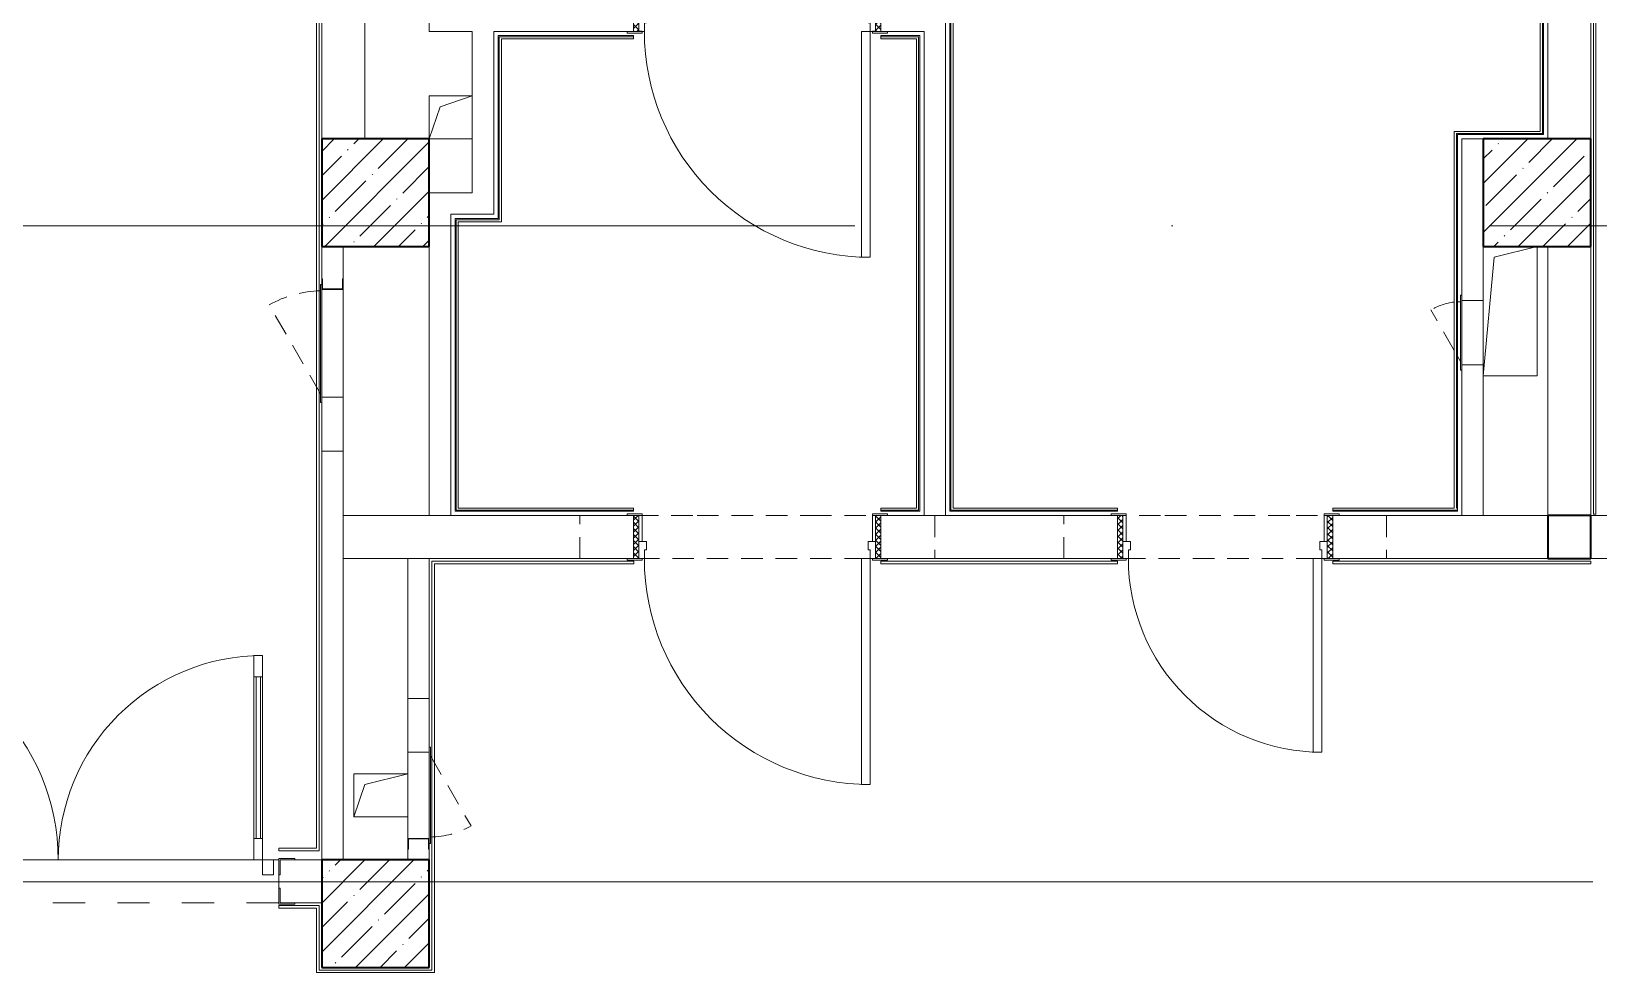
# Model space of a CAD drawing. Header units: millimetres. Extents: x 5993 to 95364, y 94667 to 143522.
# Drawn here: x 48022 to 48615, y 114827 to 115184 of the extents above; entities that cross this region are included whole.
import ezdxf

# ---------------------------------------------------------------- set-up
doc = ezdxf.new("R2010")
doc.units = ezdxf.units.MM
for name, pattern in [('200_ШТРИХ__ш1_п0_6_', [160, 100, -60]), ('200_ШТРИХ_ш1п0_6_', [160, 100, -60]), ('50_200_ШТРИХ_1Т_ш5_п1_п1_', [1400, 1000, -200, 0, -200]), ('Штрих короткий', [300, 150, -150])]:
    doc.linetypes.add(name, pattern=pattern)
for name, color, linetype, lineweight in [('0-2', 7, 'Continuous', 9), ('S-GRID-____-OTLN-1', 7, '50_200_ШТРИХ_1Т_ш5_п1_п1_', 9), ('Двери', 7, 'Continuous', 9), ('Каркас_Импост', 7, 'Continuous', 13), ('Каркас_Импост-1', 7, 'Continuous', 9), ('Несущие колонны', 7, 'Continuous', 9), ('Несущие колонны-1', 7, 'Continuous', 35), ('Обобщенные модели', 7, 'Continuous', 9), ('Общие ребра', 7, 'Continuous', 9), ('Окна', 7, 'Continuous', 9), ('Открывание в плане-1', 7, '200_ШТРИХ__ш1_п0_6_', 9), ('Открывание-1', 7, 'Continuous', 9), ('Панель-2', 7, 'Continuous', 13), ('Перекрытия', 7, 'Continuous', 9), ('Перемычка-1', 7, 'Штрих короткий', 9), ('Перемычка_Пунктирные линии-1', 7, '200_ШТРИХ_ш1п0_6_', 9), ('Стены', 7, 'Continuous', 9), ('Стены-1', 7, 'Continuous', 13), ('Элементы узлов', 7, 'Continuous', 9)]:
    doc.layers.add(name, color=color, linetype=linetype, lineweight=lineweight)

# ---------------------------------------------------------------- blocks, each defined once
blk = doc.blocks.new('BSC_Колонна _Прямоугольная - 500х500-V17-АИ2_01_План напольных покрытий и плинтусов 1го этажа _Часть 2_')
at = {"layer": 'Несущие колонны'}
h = blk.add_hatch(dxfattribs=at)
h.set_pattern_fill('FP_26', color=256, style=0, pattern_type=2)
h.set_pattern_definition([(45, (-80100, -14400), (-114.04925, 114.04925), []), (45, (-79985.95, -14400), (-114.04925, 114.04925), [201.613, -40.323, 3.353, -36.97])])
h.paths.add_polyline_path([(-250, -250), (250, -250), (250, 250), (-250, 250)], flags=0)
at = {"layer": 'Несущие колонны-1'}
for p, q in [((250, 250), (-250, 250)), ((-250, 250), (-250, -250)), ((250, -250), (250, 250)), ((-250, -250), (250, -250))]:
    blk.add_line(p, q, dxfattribs=at)
blk = doc.blocks.new('BSC_Колонна _Прямоугольная - 500х500-V18-АИ2_01_План напольных покрытий и плинтусов 1го этажа _Часть 2_')
at = {"layer": 'Несущие колонны'}
h = blk.add_hatch(dxfattribs=at)
h.set_pattern_fill('FP_27', color=256, style=0, pattern_type=2)
h.set_pattern_definition([(45, (-85500, -14400), (-114.04925, 114.04925), []), (45, (-85385.95, -14400), (-114.04925, 114.04925), [201.613, -40.323, 3.353, -36.97])])
h.paths.add_polyline_path([(-250, -250), (250, -250), (250, 250), (-250, 250)], flags=0)
at = {"layer": 'Несущие колонны-1'}
for p, q in [((250, 250), (-250, 250)), ((-250, 250), (-250, -250)), ((250, -250), (250, 250)), ((-250, -250), (250, -250))]:
    blk.add_line(p, q, dxfattribs=at)
blk = doc.blocks.new('Дверь_СКБ_1Ст_Внутренняя_ШЕР - СОШ_Д-11_Дв_1150x2100h_с_у МГН и персонала_ КЛГ-28013390-АИ2_01_План напольных покрытий и плинтусов 1го этажа _Часть 2_')
at = {"layer": 'Двери'}
h = blk.add_hatch(dxfattribs=at)
h.set_pattern_fill('FP_91', color=256, style=0, pattern_type=2)
h.set_pattern_definition([(135, (1726.41, 164.685), (-14.14214, -14.14214), []), (225, (1726.41, 164.685), (14.14214, -14.14214), [])])
h.paths.add_polyline_path([(562.5, 100), (562.5, -100), (587.5, -100), (587.5, 100)], flags=0)
at = {"layer": 'Каркас_Импост-1'}
h = blk.add_hatch(dxfattribs=at)
h.set_pattern_fill('FP_92', color=256, style=0, pattern_type=2)
h.set_pattern_definition([(45, (-396.384, 164.685), (-14.1421, 14.1421), []), (135, (-396.384, 164.685), (-14.1421, -14.1421), [])])
h.paths.add_polyline_path([(-537.5, 100), (-562.5, 100), (-562.5, -100), (-537.5, -100), (-537.5, -89.7)], flags=0)
at = {"layer": 'Каркас_Импост'}
for p, q in [((-522.5, 108), (-592.5, 108)), ((-592.5, 108), (-592.5, 100)), ((-592.5, 100), (-522.5, 100)), ((-537.5, 100), (-562.5, 100)), ((-562.5, 100), (-562.5, -100)), ((-512.5, 100), (-537.5, 100)), ((-537.5, 100), (-537.5, 20)), ((-537.5, -100), (-537.5, 100)), ((-522.5, 100), (-537.5, 100)), ((-537.5, 100), (-537.5, 99)), ((-537.5, 99), (-522.5, 99)), ((-522.5, 100), (-522.5, 108)), ((-522.5, 99), (-522.5, 100)), ((-512.5, 60), (-512.5, 100)), ((537.5, 100), (537.5, 60)), ((562.5, 100), (537.5, 100)), ((617.5, 108), (547.5, 108)), ((547.5, 108), (547.5, 100)), ((562.5, 100), (547.5, 100)), ((547.5, 100), (547.5, 99)), ((547.5, 100), (617.5, 100)), ((547.5, 99), (562.5, 99)), ((562.5, 20), (562.5, 100)), ((587.5, 100), (562.5, 100)), ((562.5, 100), (562.5, -100)), ((562.5, 99), (562.5, 100)), ((587.5, -100), (587.5, 100)), ((617.5, 100), (617.5, 108)), ((-537.5, 20), (-502.5, 20)), ((-522.5, 20), (-537.5, 20)), ((-537.5, 20), (-537.5, -100)), ((-522.5, -100), (-522.5, 20)), ((-502.5, 60), (-512.5, 60)), ((-502.5, 20), (-502.5, 60)), ((537.5, 60), (527.5, 60)), ((527.5, 60), (527.5, 20)), ((527.5, 20), (562.5, 20)), ((562.5, 20), (547.5, 20)), ((547.5, 20), (547.5, -100)), ((562.5, -100), (562.5, 20)), ((-522.5, -100), (-592.5, -100)), ((-592.5, -100), (-592.5, -108)), ((-592.5, -108), (-522.5, -108)), ((-562.5, -100), (-537.5, -100)), ((-537.5, -100), (-522.5, -100)), ((-522.5, -108), (-522.5, -100)), ((547.5, -100), (562.5, -100)), ((617.5, -100), (547.5, -100)), ((547.5, -100), (547.5, -108)), ((547.5, -108), (617.5, -108)), ((562.5, -100), (587.5, -100)), ((617.5, -108), (617.5, -100))]:
    blk.add_line(p, q, dxfattribs=at)
at = {"layer": 'Открывание-1'}
blk.add_arc((-512.5, 100), 1050, 360, 90, dxfattribs=at)
at = {"layer": 'Панель-2'}
for p, q in [((-512.5, 1150), (-512.5, 100)), ((-472.5, 1150), (-512.5, 1150)), ((-472.5, 100), (-472.5, 1150)), ((-512.5, 100), (-472.5, 100))]:
    blk.add_line(p, q, dxfattribs=at)
blk = doc.blocks.new('Дверь_СКБ_1Ст_Внутренняя_ШЕР - СОШ_Д-5_Дв_1000x2100h_ПУИ-27948342-АИ2_01_План напольных покрытий и плинтусов 1го этажа _Часть 2_')
at = {"layer": 'Двери'}
h = blk.add_hatch(dxfattribs=at)
h.set_pattern_fill('FP_107', color=256, style=0, pattern_type=2)
h.set_pattern_definition([(135, (1801.41, 164.685), (-14.14214, -14.14214), []), (225, (1801.41, 164.685), (14.14214, -14.14214), [])])
h.paths.add_polyline_path([(512.5, 100), (487.5, 100), (487.5, -100), (512.5, -100)], flags=0)
at = {"layer": 'Каркас_Импост-1'}
h = blk.add_hatch(dxfattribs=at)
h.set_pattern_fill('FP_108', color=256, style=0, pattern_type=2)
h.set_pattern_definition([(45, (-321.384, 164.685), (-14.1421, 14.1421), []), (135, (-321.384, 164.685), (-14.1421, -14.1421), [])])
h.paths.add_polyline_path([(-462.5, 100), (-487.5, 100), (-487.5, -100), (-462.5, -100)], flags=0)
at = {"layer": 'Каркас_Импост'}
for p, q in [((-447.5, 108), (-517.5, 108)), ((-517.5, 108), (-517.5, 100)), ((-517.5, 100), (-447.5, 100)), ((-462.5, 100), (-487.5, 100)), ((-487.5, 100), (-487.5, -100)), ((-437.5, 100), (-462.5, 100)), ((-462.5, 100), (-462.5, 20)), ((-462.5, -100), (-462.5, 100)), ((-447.5, 100), (-462.5, 100)), ((-462.5, 100), (-462.5, 99)), ((-462.5, 99), (-447.5, 99)), ((-447.5, 100), (-447.5, 108)), ((-447.5, 99), (-447.5, 100)), ((-437.5, 60), (-437.5, 100)), ((462.5, 100), (462.5, 60)), ((487.5, 100), (462.5, 100)), ((542.5, 108), (472.5, 108)), ((472.5, 108), (472.5, 100)), ((487.5, 100), (472.5, 100)), ((472.5, 100), (472.5, 99)), ((472.5, 100), (542.5, 100)), ((472.5, 99), (487.5, 99)), ((487.5, 20), (487.5, 100)), ((512.5, 100), (487.5, 100)), ((487.5, 100), (487.5, -100)), ((487.5, 99), (487.5, 100)), ((512.5, -100), (512.5, 100)), ((542.5, 100), (542.5, 108)), ((-462.5, 20), (-427.5, 20)), ((-447.5, 20), (-462.5, 20)), ((-462.5, 20), (-462.5, -100)), ((-447.5, -100), (-447.5, 20)), ((-427.5, 60), (-437.5, 60)), ((-427.5, 20), (-427.5, 60)), ((462.5, 60), (452.5, 60)), ((452.5, 60), (452.5, 20)), ((452.5, 20), (487.5, 20)), ((487.5, 20), (472.5, 20)), ((472.5, 20), (472.5, -100)), ((487.5, -100), (487.5, 20)), ((-447.5, -100), (-517.5, -100)), ((-517.5, -100), (-517.5, -108)), ((-517.5, -108), (-447.5, -108)), ((-487.5, -100), (-462.5, -100)), ((-462.5, -100), (-447.5, -100)), ((-447.5, -108), (-447.5, -100)), ((472.5, -100), (487.5, -100)), ((542.5, -100), (472.5, -100)), ((472.5, -100), (472.5, -108)), ((472.5, -108), (542.5, -108)), ((487.5, -100), (512.5, -100)), ((542.5, -108), (542.5, -100))]:
    blk.add_line(p, q, dxfattribs=at)
at = {"layer": 'Открывание-1'}
blk.add_arc((-437.5, 100), 900, 360, 90, dxfattribs=at)
at = {"layer": 'Панель-2'}
for p, q in [((-437.5, 1000), (-437.5, 100)), ((-397.5, 1000), (-437.5, 1000)), ((-397.5, 100), (-397.5, 1000)), ((-437.5, 100), (-397.5, 100))]:
    blk.add_line(p, q, dxfattribs=at)
blk = doc.blocks.new('BSC_Колонна _Прямоугольная - 500х500-V149-АИ2_01_План напольных покрытий и плинтусов 1го этажа _Часть 2_')
at = {"layer": 'Несущие колонны'}
h = blk.add_hatch(dxfattribs=at)
h.set_pattern_fill('FP_167', color=256, style=0, pattern_type=2)
h.set_pattern_definition([(45, (-80100, -11050), (-114.04925, 114.04925), []), (45, (-79985.95, -11050), (-114.04925, 114.04925), [201.613, -40.323, 3.353, -36.97])])
h.paths.add_polyline_path([(-250, -250), (250, -250), (250, 250), (-250, 250), (-250, -210.5)], flags=0)
at = {"layer": 'Несущие колонны-1'}
for p, q in [((250, 250), (-250, 250)), ((-250, 250), (-250, -250)), ((250, -250), (250, 250)), ((-250, -250), (250, -250))]:
    blk.add_line(p, q, dxfattribs=at)
blk = doc.blocks.new('Дверь_СКБ_1Ст_Внутренняя_ШЕР - СОШ_Д-11_Дв_1150x2100h_с_у МГН и персонала_ КЛГ-27872695-АИ2_01_План напольных покрытий и плинтусов 1го этажа _Часть 2_')
at = {"layer": 'Двери'}
h = blk.add_hatch(dxfattribs=at)
h.set_pattern_fill('FP_169', color=256, style=0, pattern_type=2)
h.set_pattern_definition([(135, (1726.41, 114.685), (-14.14214, -14.14214), []), (225, (1726.41, 114.685), (14.14214, -14.14214), [])])
h.paths.add_polyline_path([(562.5, 50), (562.5, -50), (587.5, -50), (587.5, 50)], flags=0)
at = {"layer": 'Каркас_Импост-1'}
h = blk.add_hatch(dxfattribs=at)
h.set_pattern_fill('FP_170', color=256, style=0, pattern_type=2)
h.set_pattern_definition([(45, (-396.384, 114.685), (-14.1421, 14.1421), []), (135, (-396.384, 114.685), (-14.1421, -14.1421), [])])
h.paths.add_polyline_path([(-537.5, 50), (-562.5, 50), (-562.5, -50), (-537.5, -50)], flags=0)
at = {"layer": 'Каркас_Импост'}
for p, q in [((-522.5, 58), (-592.5, 58)), ((-592.5, 58), (-592.5, 50)), ((-592.5, 50), (-522.5, 50)), ((-537.5, 50), (-562.5, 50)), ((-562.5, 50), (-562.5, -50)), ((-512.5, 50), (-537.5, 50)), ((-537.5, 50), (-537.5, -30)), ((-537.5, -50), (-537.5, 50)), ((-522.5, 50), (-537.5, 50)), ((-537.5, 50), (-537.5, 49)), ((-537.5, 49), (-522.5, 49)), ((-522.5, 50), (-522.5, 58)), ((-522.5, 49), (-522.5, 50)), ((-512.5, 10), (-512.5, 50)), ((-502.5, 10), (-512.5, 10)), ((-502.5, -30), (-502.5, 10)), ((537.5, 10), (527.5, 10)), ((527.5, 10), (527.5, -30)), ((537.5, 50), (537.5, 10)), ((562.5, 50), (537.5, 50)), ((617.5, 58), (547.5, 58)), ((547.5, 58), (547.5, 50)), ((562.5, 50), (547.5, 50)), ((547.5, 50), (547.5, 49)), ((547.5, 50), (617.5, 50)), ((547.5, 49), (562.5, 49)), ((562.5, -30), (562.5, 50)), ((587.5, 50), (562.5, 50)), ((562.5, 50), (562.5, -50)), ((562.5, 49), (562.5, 50)), ((587.5, -50), (587.5, 50)), ((617.5, 50), (617.5, 58)), ((-522.5, -50), (-592.5, -50)), ((-592.5, -50), (-592.5, -58)), ((-592.5, -58), (-522.5, -58)), ((-562.5, -50), (-537.5, -50)), ((-537.5, -30), (-502.5, -30)), ((-522.5, -30), (-537.5, -30)), ((-537.5, -30), (-537.5, -50)), ((-537.5, -50), (-522.5, -50)), ((-522.5, -50), (-522.5, -30)), ((-522.5, -58), (-522.5, -50)), ((527.5, -30), (562.5, -30)), ((562.5, -30), (547.5, -30)), ((547.5, -30), (547.5, -50)), ((547.5, -50), (562.5, -50)), ((617.5, -50), (547.5, -50)), ((547.5, -50), (547.5, -58)), ((547.5, -58), (617.5, -58)), ((562.5, -50), (562.5, -30)), ((562.5, -50), (587.5, -50)), ((617.5, -58), (617.5, -50))]:
    blk.add_line(p, q, dxfattribs=at)
at = {"layer": 'Открывание-1'}
blk.add_arc((-512.5, 50), 1050, 360, 90, dxfattribs=at)
at = {"layer": 'Панель-2'}
for p, q in [((-512.5, 1100), (-512.5, 50)), ((-472.5, 1100), (-512.5, 1100)), ((-472.5, 50), (-472.5, 1100)), ((-512.5, 50), (-472.5, 50))]:
    blk.add_line(p, q, dxfattribs=at)
blk = doc.blocks.new('Дверь_Витражная_СКБ_2Ст2 - ДВВ_ДАО_СОШ_Коридор_отсек-33467899-АИ2_01_План напольных покрытий и плинтусов 1го этажа _Часть 2_')
at = {"layer": 'Двери'}
for p, q in [((-975, -985), (-975, -35)), ((975, -1035), (975, -35))]:
    blk.add_line(p, q, dxfattribs=at)
for centre, radius, start, end in [((-975, -35), 950, 270, 0), ((975, -35), 1000, 180, 270)]:
    blk.add_arc(centre, radius, start, end, dxfattribs=at)
at = {"layer": 'Элементы узлов'}
for p, q in [((-1025, -35), (-1025, 35)), ((-1025, 35), (-975, 35)), ((-975, 35), (-1025, 35)), ((-1025, 35), (-1025, -35)), ((-975, 35), (-975, -35)), ((-975, -35), (-975, 35)), ((1025, 35), (975, 35)), ((975, 35), (975, -35)), ((1025, 35), (975, 35)), ((975, 35), (975, -35)), ((1025, -35), (1025, 35)), ((1025, -35), (1025, 35)), ((-975, -35), (-1025, -35)), ((-1025, -35), (-975, -35)), ((-935, -35), (-975, -35)), ((-975, -985), (-975, -35)), ((-935, -35), (-975, -35)), ((-975, -35), (-975, -985)), ((-935, -985), (-935, -35)), ((-935, -985), (-935, -35)), ((913, -35), (953, -35)), ((913, -1035), (913, -35)), ((913, -35), (913, -1035)), ((953, -35), (913, -35)), ((953, -1035), (953, -35)), ((953, -1035), (953, -35)), ((975, -35), (1025, -35)), ((975, -35), (1025, -35)), ((-975, -135), (-935, -135)), ((-965, -885), (-965, -135)), ((-945, -885), (-945, -135)), ((953, -135), (913, -135)), ((923, -935), (923, -135)), ((943, -935), (943, -135)), ((-975, -885), (-935, -885)), ((953, -935), (913, -935)), ((-975, -985), (-935, -985)), ((-975, -985), (-935, -985)), ((953, -1035), (913, -1035)), ((913, -1035), (953, -1035))]:
    blk.add_line(p, q, dxfattribs=at)
blk = doc.blocks.new('Проем_Дверь_Прямоугольный - 2100х2400h_дверные проемы-28062673-АИ2_01_План напольных покрытий и плинтусов 1го этажа _Часть 2_')
at = {"layer": 'Перемычка-1'}
for p, q in [((1050, 100), (-1050, 100)), ((1050, -100), (-1050, -100))]:
    blk.add_line(p, q, dxfattribs=at)
blk = doc.blocks.new('АР_Перемычка - АР_Перемычка-27948885-АИ2_01_План напольных покрытий и плинтусов 1го этажа _Часть 2_')
at = {"layer": 'Обобщенные модели'}
blk.add_line((-250, -100), (-243, -100), dxfattribs=at)
at = {"layer": 'Перемычка_Пунктирные линии-1'}
for p, q in [((-250, 100), (1250, 100)), ((-250, -100), (-250, 100)), ((1250, 100), (1250, -100)), ((-250, -100), (200, -100)), ((200, -100), (800, -100)), ((800, -100), (1250, -100))]:
    blk.add_line(p, q, dxfattribs=at)
blk = doc.blocks.new('Фахверк_СКБ_Уголок - 200_3600_1-27908329-АИ2_01_План напольных покрытий и плинтусов 1го этажа _Часть 2_')
at = {"layer": 'Обобщенные модели'}
for p, q in [((125, 156), (50, 156)), ((50, 156), (50, 150)), ((50, 150), (119, 150)), ((119, 150), (119, 81)), ((125, 81), (125, 156)), ((119, 81), (125, 81)), ((125, 19), (119, 19)), ((119, 19), (119, -50)), ((125, -56), (125, 19)), ((119, -50), (50, -50)), ((50, -50), (50, -56)), ((50, -56), (125, -56))]:
    blk.add_line(p, q, dxfattribs=at)
blk = doc.blocks.new('АР_Перемычка - АР_Перемычка-V174-АИ2_01_План напольных покрытий и плинтусов 1го этажа _Часть 2_')
at = {"layer": 'Обобщенные модели'}
blk.add_line((-250, -100), (-243, -100), dxfattribs=at)
at = {"layer": 'Перемычка_Пунктирные линии-1'}
for p, q in [((-250, 100), (1400, 100)), ((-250, -100), (-250, 100)), ((1400, 100), (1400, -100)), ((-250, -100), (275, -100)), ((275, -100), (875, -100)), ((875, -100), (1400, -100))]:
    blk.add_line(p, q, dxfattribs=at)
blk = doc.blocks.new('AR_Отверстие Ниша - Лючок-32403755-АИ2_01_План напольных покрытий и плинтусов 1го этажа _Часть 2_')
at = {"layer": 'Окна'}
for p, q in [((150, 50), (-150, 50)), ((-150, 50), (-150, -50)), ((150, -50), (150, 50)), ((-150, -50), (150, -50))]:
    blk.add_line(p, q, dxfattribs=at)
blk = doc.blocks.new('Л_Общий_Лючок - Лючок-V184-АИ2_01_План напольных покрытий и плинтусов 1го этажа _Часть 2_')
at = {"layer": 'Окна'}
for p, q in [((324, 6), (-24, 6)), ((-24, 6), (-24, 0)), ((-24, 0), (0, 0)), ((300, 0), (324, 0)), ((324, 6), (324, 0))]:
    blk.add_line(p, q, dxfattribs=at)
at = {"layer": 'Открывание в плане-1'}
for p, q in [((66.6, 35), (255.4, 144)), ((16.4, 6), (40.6, 20))]:
    blk.add_line(p, q, dxfattribs=at)
for start, end in [(6.99851, 30), (1.19974, 3.99915)]:
    blk.add_arc((6, 0), 288, start, end, dxfattribs=at)
blk = doc.blocks.new('AR_Отверстие Ниша - Лючок-32405015-АИ2_01_План напольных покрытий и плинтусов 1го этажа _Часть 2_')
at = {"layer": 'Окна'}
for p, q in [((-250, 50), (250, 50)), ((-250, -50), (-250, 50)), ((250, -50), (-250, -50))]:
    blk.add_line(p, q, dxfattribs=at)
blk = doc.blocks.new('Л_Общий_Лючок - Лючок-V185-АИ2_01_План напольных покрытий и плинтусов 1го этажа _Часть 2_')
at = {"layer": 'Окна'}
for p, q in [((-24, 0), (-24, -6)), ((524, 0), (500, 0)), ((524, 0), (524, -6)), ((-24, -6), (524, -6))]:
    blk.add_line(p, q, dxfattribs=at)
at = {"layer": 'Открывание в плане-1'}
blk.add_line((483.6, -6), (71.4, -244), dxfattribs=at)
blk.add_arc((494, 0), 488, 180.70805, 210, dxfattribs=at)
blk = doc.blocks.new('AR_Отверстие Ниша - Лючок-32401328-АИ2_01_План напольных покрытий и плинтусов 1го этажа _Часть 2_')
at = {"layer": 'Окна'}
for p, q in [((200, 50), (-200, 50)), ((200, -50), (200, 50)), ((-200, -50), (200, -50))]:
    blk.add_line(p, q, dxfattribs=at)
blk = doc.blocks.new('Л_Общий_Лючок - Лючок-V191-АИ2_01_План напольных покрытий и плинтусов 1го этажа _Часть 2_')
at = {"layer": 'Окна'}
for p, q in [((424, 6), (-24, 6)), ((-24, 6), (-24, 0)), ((-24, 0), (0, 0)), ((424, 6), (424, 0))]:
    blk.add_line(p, q, dxfattribs=at)
at = {"layer": 'Открывание в плане-1'}
blk.add_line((16.4, 6), (342, 194), dxfattribs=at)
blk.add_arc((6, 0), 388, 0.89053, 30, dxfattribs=at)
blk = doc.blocks.new('АР_Перемычка1 - АР_Перемычка 2-29735980-АИ2_01_План напольных покрытий и плинтусов 1го этажа _Часть 2_')
at = {"layer": 'Перемычка_Пунктирные линии-1'}
for p, q in [((400, 50), (650, 50)), ((650, 50), (650, -50)), ((400, -50), (650, -50))]:
    blk.add_line(p, q, dxfattribs=at)
blk = doc.blocks.new('АР_Перемычка1 - АР_Перемычка 2-29764331-АИ2_01_План напольных покрытий и плинтусов 1го этажа _Часть 2_')
at = {"layer": 'Перемычка_Пунктирные линии-1'}
for p, q in [((-250, 50), (0, 50)), ((-250, 50), (-250, -50)), ((-250, -50), (0, -50))]:
    blk.add_line(p, q, dxfattribs=at)
blk = doc.blocks.new('154_Фахверк_СКБ_Швеллер - Тип_100_4010_1-29744237-АИ2_01_План напольных покрытий и плинтусов 1го этажа _Часть 2_')
at = {"layer": 'Обобщенные модели'}
for p, q in [((125, 50), (175, 50)), ((125, -50), (125, 50)), ((128, 47), (128, -47)), ((175, 47), (128, 47)), ((175, 50), (175, 47)), ((175, -50), (125, -50)), ((128, -47), (175, -47)), ((175, -47), (175, -50))]:
    blk.add_line(p, q, dxfattribs=at)
blk = doc.blocks.new('154_Фахверк_СКБ_Швеллер - Тип_100_4010-27789772-АИ2_01_План напольных покрытий и плинтусов 1го этажа _Часть 2_')
at = {"layer": 'Обобщенные модели'}
for p, q in [((175, 50), (125, 50)), ((125, 50), (125, -50)), ((128, 47), (175, 47)), ((128, -47), (128, 47)), ((175, 47), (175, 50)), ((125, -50), (175, -50)), ((175, -47), (128, -47)), ((175, -50), (175, -47))]:
    blk.add_line(p, q, dxfattribs=at)
blk = doc.blocks.new('AR_Отверстие прямоугольное _в плите_ - AR_Отверстие прямоугольное _в плите_-30459234-АИ2_01_План напольных покрытий и плинтусов 1го этажа _Часть 2_')
at = {"layer": 'Обобщенные модели'}
for p, q in [((-75, 250), (125, 300)), ((125, -300), (125, 300)), ((-125, -300), (-75, 250)), ((-125, -300), (125, -300))]:
    blk.add_line(p, q, dxfattribs=at)
blk = doc.blocks.new('AR_Отверстие прямоугольное _в плите_ - AR_Отверстие прямоугольное _в плите_-V202-АИ2_01_План напольных покрытий и плинтусов 1го этажа _Часть 2_')
at = {"layer": 'Обобщенные модели'}
for p, q in [((125, 100), (-125, 100)), ((-125, 100), (-125, -100)), ((-75, 50), (125, 100)), ((-125, -100), (-75, 50)), ((-125, -100), (125, -100))]:
    blk.add_line(p, q, dxfattribs=at)
blk = doc.blocks.new('AR_Отверстие прямоугольное _в плите_ - AR_Отверстие прямоугольное _в плите_-V229-АИ2_01_План напольных покрытий и плинтусов 1го этажа _Часть 2_')
at = {"layer": 'Обобщенные модели'}
for p, q in [((100, 100), (-100, 100)), ((-100, 100), (-100, -100)), ((-50, 50), (100, 100)), ((-100, -100), (-50, 50)), ((-100, -100), (100, -100))]:
    blk.add_line(p, q, dxfattribs=at)
blk = doc.blocks.new('BSC_Колонна _Прямоугольная1 - 200х200 _металл_-35201515-АИ2_01_План напольных покрытий и плинтусов 1го этажа _Часть 2_')
at = {"layer": 'Несущие колонны-1'}
for p, q in [((100, 100), (-100, 100)), ((-100, 100), (-100, -100)), ((100, -100), (100, 100)), ((-100, -100), (100, -100))]:
    blk.add_line(p, q, dxfattribs=at)
blk = doc.blocks.new('Проем_Дверь_Прямоугольный - 4800х2800h_витражные проемы-35286907-АИ2_01_План напольных покрытий и плинтусов 1го этажа _Часть 2_')
at = {"layer": 'Перемычка-1'}
for p, q in [((2400, 100), (-2400, 100)), ((2400, -100), (-2400, -100))]:
    blk.add_line(p, q, dxfattribs=at)

msp = doc.modelspace()

# ---------------------------------------------------------------- linework, layer by layer
at = {"layer": 'S-GRID-____-OTLN-1', "color": 251, "lineweight": 15, "ltscale": 0.6, "true_color": 0x636466}
msp.add_line((49173.9, 115110.01), (47302.85, 115110.01), dxfattribs=at)
at = {"layer": 'S-GRID-____-OTLN-1', "color": 251, "ltscale": 0.6, "true_color": 0x636466}
msp.add_line((50293.31, 114861.8), (41443.97, 114861.8), dxfattribs=at)
at = {"layer": 'Общие ребра'}
for p, q in [((48370.18, 115002.41), (48370.18, 115376.02)), ((48594.02, 115376.02), (48594.02, 115144.85)), ((48199.25, 115181.48), (48250.12, 115181.48)), ((48199.25, 115180.67), (48199.25, 115181.48)), ((48199.25, 115112.7), (48199.25, 115180.67)), ((48343.73, 115181.48), (48357.16, 115181.48)), ((48357.16, 115181.48), (48357.97, 115181.48)), ((48357.97, 115181.48), (48357.97, 115002.41)), ((48561.46, 115144.45), (48561.46, 115144.85)), ((48593.21, 115144.85), (48561.46, 115144.85)), ((48561.46, 115144.45), (48561.46, 115003.22)), ((48594.02, 115144.85), (48593.21, 115144.85)), ((48199.25, 115112.7), (48199.25, 115112.29)), ((48182.97, 115003.22), (48182.97, 115112.29)), ((48182.97, 115112.29), (48183.79, 115112.29)), ((48183.79, 115112.29), (48199.25, 115112.29)), ((48182.97, 115002.41), (48182.97, 115003.22)), ((48250.12, 115002.41), (48182.97, 115002.41)), ((48357.16, 115002.41), (48343.73, 115002.41)), ((48357.97, 115002.41), (48357.16, 115002.41)), ((48371, 115002.41), (48370.18, 115002.41)), ((48433.26, 115002.41), (48371, 115002.41)), ((48561.87, 115002.41), (48514.66, 115002.41)), ((48561.46, 115003.22), (48561.87, 115003.22)), ((48563.5, 115000.38), (48571.64, 115000.38))]:
    msp.add_line(p, q, dxfattribs=at)
at = {"layer": 'Перекрытия'}
msp.add_line((48115.82, 114870.14), (47944.89, 114870.14), dxfattribs=at)
at = {"layer": 'Стены'}
for p, q in [((48130.15, 114874.54), (48130.15, 115448.05)), ((48131.12, 115448.05), (48131.12, 114873.56)), ((48613.31, 115000.86), (48613.31, 115449.03)), ((48614.21, 115449.92), (48614.21, 115000.86)), ((48613.31, 115000.86), (48614.21, 115000.86)), ((48173.78, 114828.47), (48173.78, 114983.12)), ((48173.78, 114983.12), (48250.21, 114983.12)), ((48174.75, 114982.14), (48174.75, 114827.49)), ((48250.21, 114982.14), (48174.75, 114982.14)), ((48250.21, 114983.12), (48250.21, 114982.14)), ((48343.71, 114983.12), (48433.24, 114983.12)), ((48343.71, 114983.12), (48343.71, 114982.14)), ((48433.24, 114982.14), (48343.71, 114982.14)), ((48433.24, 114983.12), (48433.24, 114982.14)), ((48514.66, 114983.12), (48612.33, 114983.12)), ((48514.66, 114983.12), (48514.66, 114982.14)), ((48612.33, 114982.14), (48514.66, 114982.14)), ((48612.33, 114983.12), (48612.33, 114982.14)), ((48115.82, 114874.54), (48130.15, 114874.54)), ((48115.82, 114873.56), (48115.82, 114874.54)), ((48131.12, 114873.56), (48115.82, 114873.56)), ((48115.82, 114852.89), (48131.12, 114852.89)), ((48115.82, 114852.89), (48115.82, 114851.91)), ((48130.15, 114851.91), (48115.82, 114851.91)), ((48130.15, 114827.49), (48130.15, 114851.91)), ((48131.12, 114852.89), (48131.12, 114828.47)), ((48131.12, 114828.47), (48173.78, 114828.47)), ((48174.75, 114827.49), (48130.15, 114827.49))]:
    msp.add_line(p, q, dxfattribs=at)
at = {"layer": 'Стены-1'}
for p, q in [((48132.1, 115407.35), (48132.1, 115142.82)), ((48148.38, 115142.82), (48148.38, 115407.35)), ((48596.06, 115407.35), (48596.06, 115142.82)), ((48612.33, 115142.82), (48612.33, 115407.35)), ((48368.15, 115000.38), (48368.15, 115378.86)), ((48369.78, 115376.02), (48369.78, 115002)), ((48371, 115003.22), (48371, 115376.02)), ((48593.21, 115376.02), (48593.21, 115145.67)), ((48594.43, 115144.45), (48594.43, 115376.02)), ((48172.8, 115191.65), (48172.8, 115183.51)), ((48172.8, 115183.51), (48189.08, 115183.51)), ((48189.08, 115183.51), (48189.08, 115122.47)), ((48197.22, 115183.51), (48247.68, 115183.51)), ((48197.22, 115122.47), (48197.22, 115183.51)), ((48250.12, 115181.89), (48198.85, 115181.89)), ((48198.85, 115181.89), (48198.85, 115181.48)), ((48198.85, 115181.48), (48198.85, 115180.67)), ((48198.85, 115180.67), (48198.85, 115112.7)), ((48200.07, 115180.67), (48250.12, 115180.67)), ((48200.07, 115112.7), (48200.07, 115180.67)), ((48250.12, 115180.67), (48250.12, 115181.89)), ((48357.16, 115181.89), (48343.73, 115181.89)), ((48343.73, 115181.89), (48343.73, 115180.67)), ((48343.73, 115180.67), (48357.16, 115180.67)), ((48346.17, 115183.51), (48360.01, 115183.51)), ((48357.97, 115181.89), (48357.16, 115181.89)), ((48357.16, 115180.67), (48357.16, 115003.22)), ((48358.38, 115181.89), (48357.97, 115181.89)), ((48358.38, 115002), (48358.38, 115181.89)), ((48360.01, 115183.51), (48360.01, 115000.38)), ((48593.21, 115145.67), (48560.65, 115145.67)), ((48560.65, 115145.67), (48560.65, 115144.85)), ((48560.65, 115144.85), (48560.65, 115144.45)), ((48560.65, 115144.45), (48560.65, 115003.22)), ((48561.87, 115003.22), (48561.87, 115144.45)), ((48561.87, 115144.45), (48593.21, 115144.45)), ((48563.5, 115142.82), (48563.5, 115083.72)), ((48571.64, 115142.82), (48563.5, 115142.82)), ((48593.21, 115144.45), (48594.02, 115144.45)), ((48594.02, 115144.45), (48594.43, 115144.45)), ((48189.08, 115122.47), (48172.8, 115122.47)), ((48197.22, 115114.33), (48197.22, 115122.47)), ((48180.94, 115000.38), (48180.94, 115114.33)), ((48180.94, 115114.33), (48197.22, 115114.33)), ((48182.57, 115112.7), (48182.57, 115003.22)), ((48182.97, 115112.7), (48182.57, 115112.7)), ((48183.79, 115112.7), (48182.97, 115112.7)), ((48198.85, 115112.7), (48183.79, 115112.7)), ((48200.07, 115112.29), (48200.07, 115112.7)), ((48183.79, 115003.22), (48183.79, 115111.48)), ((48183.79, 115111.48), (48200.07, 115111.48)), ((48200.07, 115111.48), (48200.07, 115112.29)), ((48132.1, 115102.12), (48132.1, 115089.91)), ((48140.24, 115089.91), (48140.24, 115102.12)), ((48172.8, 115102.12), (48172.8, 115000.38)), ((48571.64, 115081.77), (48571.64, 115102.12)), ((48596.06, 115102.12), (48596.06, 115000.38)), ((48612.33, 115000.38), (48612.33, 115102.12)), ((48563.5, 115055.4), (48563.5, 115000.38)), ((48571.64, 115000.38), (48571.64, 115057.35)), ((48132.1, 115043.19), (48132.1, 114870.14)), ((48140.24, 114870.14), (48140.24, 115045.14)), ((48247.68, 115000.38), (48140.24, 115000.38)), ((48140.24, 115000.38), (48140.24, 114984.1)), ((48172.8, 115000.38), (48180.94, 115000.38)), ((48182.57, 115003.22), (48182.57, 115002.41)), ((48182.57, 115002.41), (48182.57, 115002)), ((48182.57, 115002), (48250.12, 115002)), ((48250.12, 115003.22), (48183.79, 115003.22)), ((48250.12, 115002), (48250.12, 115003.22)), ((48357.16, 115003.22), (48343.73, 115003.22)), ((48343.73, 115003.22), (48343.73, 115002)), ((48343.73, 115002), (48357.16, 115002)), ((48430.82, 115000.38), (48346.17, 115000.38)), ((48357.16, 115002), (48357.97, 115002)), ((48357.97, 115002), (48358.38, 115002)), ((48360.01, 115000.38), (48368.15, 115000.38)), ((48369.78, 115002), (48370.18, 115002)), ((48370.18, 115002), (48371, 115002)), ((48433.26, 115003.22), (48371, 115003.22)), ((48371, 115002), (48433.26, 115002)), ((48433.26, 115002), (48433.26, 115003.22)), ((48560.65, 115003.22), (48514.66, 115003.22)), ((48514.66, 115003.22), (48514.66, 115002)), ((48514.66, 115002), (48561.87, 115002)), ((48563.5, 115000.38), (48517.1, 115000.38)), ((48561.87, 115002), (48561.87, 115003.22)), ((48596.06, 115000.38), (48571.64, 115000.38)), ((48140.24, 114984.1), (48247.68, 114984.1)), ((48172.8, 114984.1), (48164.66, 114984.1)), ((48164.66, 114984.1), (48164.66, 114910.84)), ((48172.8, 114912.79), (48172.8, 114984.1)), ((48346.17, 114984.1), (48430.82, 114984.1)), ((48517.1, 114984.1), (48596.06, 114984.1)), ((48132.1, 114870.14), (48121.93, 114870.14)), ((48164.66, 114874.21), (48164.66, 114870.14)), ((48172.8, 114870.14), (48172.8, 114874.21)), ((48115.82, 114864.53), (48115.82, 114859.48)), ((48121.93, 114853.86), (48132.1, 114853.86))]:
    msp.add_line(p, q, dxfattribs=at)

# ---------------------------------------------------------------- block references
at = {"layer": '0-2', "xscale": 0.08139549610658335, "yscale": 0.08139549610658335, "zscale": 0.08139549610658335}
for name, p, rotation in [('Дверь_СКБ_1Ст_Внутренняя_ШЕР - СОШ_Д-11_Дв_1150x2100h_с_у МГН и персонала_ КЛГ-27872695-АИ2_01_План напольных покрытий и плинтусов 1го этажа _Часть 2_', (48297.94, 115187.58), 180), ('154_Фахверк_СКБ_Швеллер - Тип_100_4010-27789772-АИ2_01_План напольных покрытий и плинтусов 1го этажа _Часть 2_', (48136.17, 115075.67), 89.99999999999984), ('Л_Общий_Лючок - Лючок-V185-АИ2_01_План напольных покрытий и плинтусов 1го этажа _Часть 2_', (48132.1, 115085.84), 269.9999999999998), ('AR_Отверстие Ниша - Лючок-32405015-АИ2_01_План напольных покрытий и плинтусов 1го этажа _Часть 2_', (48136.17, 115065.49), 89.99999999999984), ('Л_Общий_Лючок - Лючок-V184-АИ2_01_План напольных покрытий и плинтусов 1го этажа _Часть 2_', (48563.5, 115057.35), 90), ('AR_Отверстие Ниша - Лючок-32403755-АИ2_01_План напольных покрытий и плинтусов 1го этажа _Часть 2_', (48567.57, 115069.56), 270), ('АР_Перемычка1 - АР_Перемычка 2-29764331-АИ2_01_План напольных покрытий и плинтусов 1го этажа _Часть 2_', (48136.17, 115045.14), 89.99999999999984), ('АР_Перемычка - АР_Перемычка-V174-АИ2_01_План напольных покрытий и плинтусов 1го этажа _Часть 2_', (48343.73, 114992.24), 180), ('Дверь_СКБ_1Ст_Внутренняя_ШЕР - СОШ_Д-11_Дв_1150x2100h_с_у МГН и персонала_ КЛГ-28013390-АИ2_01_План напольных покрытий и плинтусов 1го этажа _Часть 2_', (48297.94, 114992.24), 180), ('АР_Перемычка - АР_Перемычка-27948885-АИ2_01_План напольных покрытий и плинтусов 1го этажа _Часть 2_', (48514.66, 114992.24), 180), ('Дверь_СКБ_1Ст_Внутренняя_ШЕР - СОШ_Д-5_Дв_1000x2100h_ПУИ-27948342-АИ2_01_План напольных покрытий и плинтусов 1го этажа _Часть 2_', (48474.98, 114992.24), 180), ('BSC_Колонна _Прямоугольная1 - 200х200 _металл_-35201515-АИ2_01_План напольных покрытий и плинтусов 1го этажа _Часть 2_', (48604.19, 114992.24), 180), ('Проем_Дверь_Прямоугольный - 4800х2800h_витражные проемы-35286907-АИ2_01_План напольных покрытий и плинтусов 1го этажа _Часть 2_', (48807.68, 114992.24), 180), ('Дверь_Витражная_СКБ_2Ст2 - ДВВ_ДАО_СОШ_Коридор_отсек-33467899-АИ2_01_План напольных покрытий и плинтусов 1го этажа _Часть 2_', (48030.36, 114867.29), 180), ('АР_Перемычка1 - АР_Перемычка 2-29735980-АИ2_01_План напольных покрытий и плинтусов 1го этажа _Часть 2_', (48168.73, 114878.28), 90), ('Л_Общий_Лючок - Лючок-V191-АИ2_01_План напольных покрытий и плинтусов 1го этажа _Часть 2_', (48172.8, 114910.84), 270), ('AR_Отверстие Ниша - Лючок-32401328-АИ2_01_План напольных покрытий и плинтусов 1го этажа _Часть 2_', (48168.73, 114894.56), 90), ('154_Фахверк_СКБ_Швеллер - Тип_100_4010_1-29744237-АИ2_01_План напольных покрытий и плинтусов 1го этажа _Часть 2_', (48168.73, 114888.46), 270), ('Фахверк_СКБ_Уголок - 200_3600_1-27908329-АИ2_01_План напольных покрытий и плинтусов 1го этажа _Часть 2_', (48126, 114866.07), 180)]:
    msp.add_blockref(name, p, dxfattribs=dict(at, rotation=rotation))
for name, p in [('AR_Отверстие прямоугольное _в плите_ - AR_Отверстие прямоугольное _в плите_-V229-АИ2_01_План напольных покрытий и плинтусов 1го этажа _Часть 2_', (48180.94, 115150.96)), ('BSC_Колонна _Прямоугольная - 500х500-V17-АИ2_01_План напольных покрытий и плинтусов 1го этажа _Часть 2_', (48152.45, 115122.47)), ('BSC_Колонна _Прямоугольная - 500х500-V18-АИ2_01_План напольных покрытий и плинтусов 1го этажа _Часть 2_', (48591.99, 115122.47)), ('AR_Отверстие прямоугольное _в плите_ - AR_Отверстие прямоугольное _в плите_-30459234-АИ2_01_План напольных покрытий и плинтусов 1го этажа _Часть 2_', (48581.81, 115077.7)), ('AR_Отверстие прямоугольное _в плите_ - AR_Отверстие прямоугольное _в плите_-V202-АИ2_01_План напольных покрытий и плинтусов 1го этажа _Часть 2_', (48154.48, 114894.56)), ('Проем_Дверь_Прямоугольный - 2100х2400h_дверные проемы-28062673-АИ2_01_План напольных покрытий и плинтусов 1го этажа _Часть 2_', (48030.36, 114862)), ('BSC_Колонна _Прямоугольная - 500х500-V149-АИ2_01_План напольных покрытий и плинтусов 1го этажа _Часть 2_', (48152.45, 114849.79))]:
    msp.add_blockref(name, p, dxfattribs=at)

doc.saveas('drawing.dxf')
